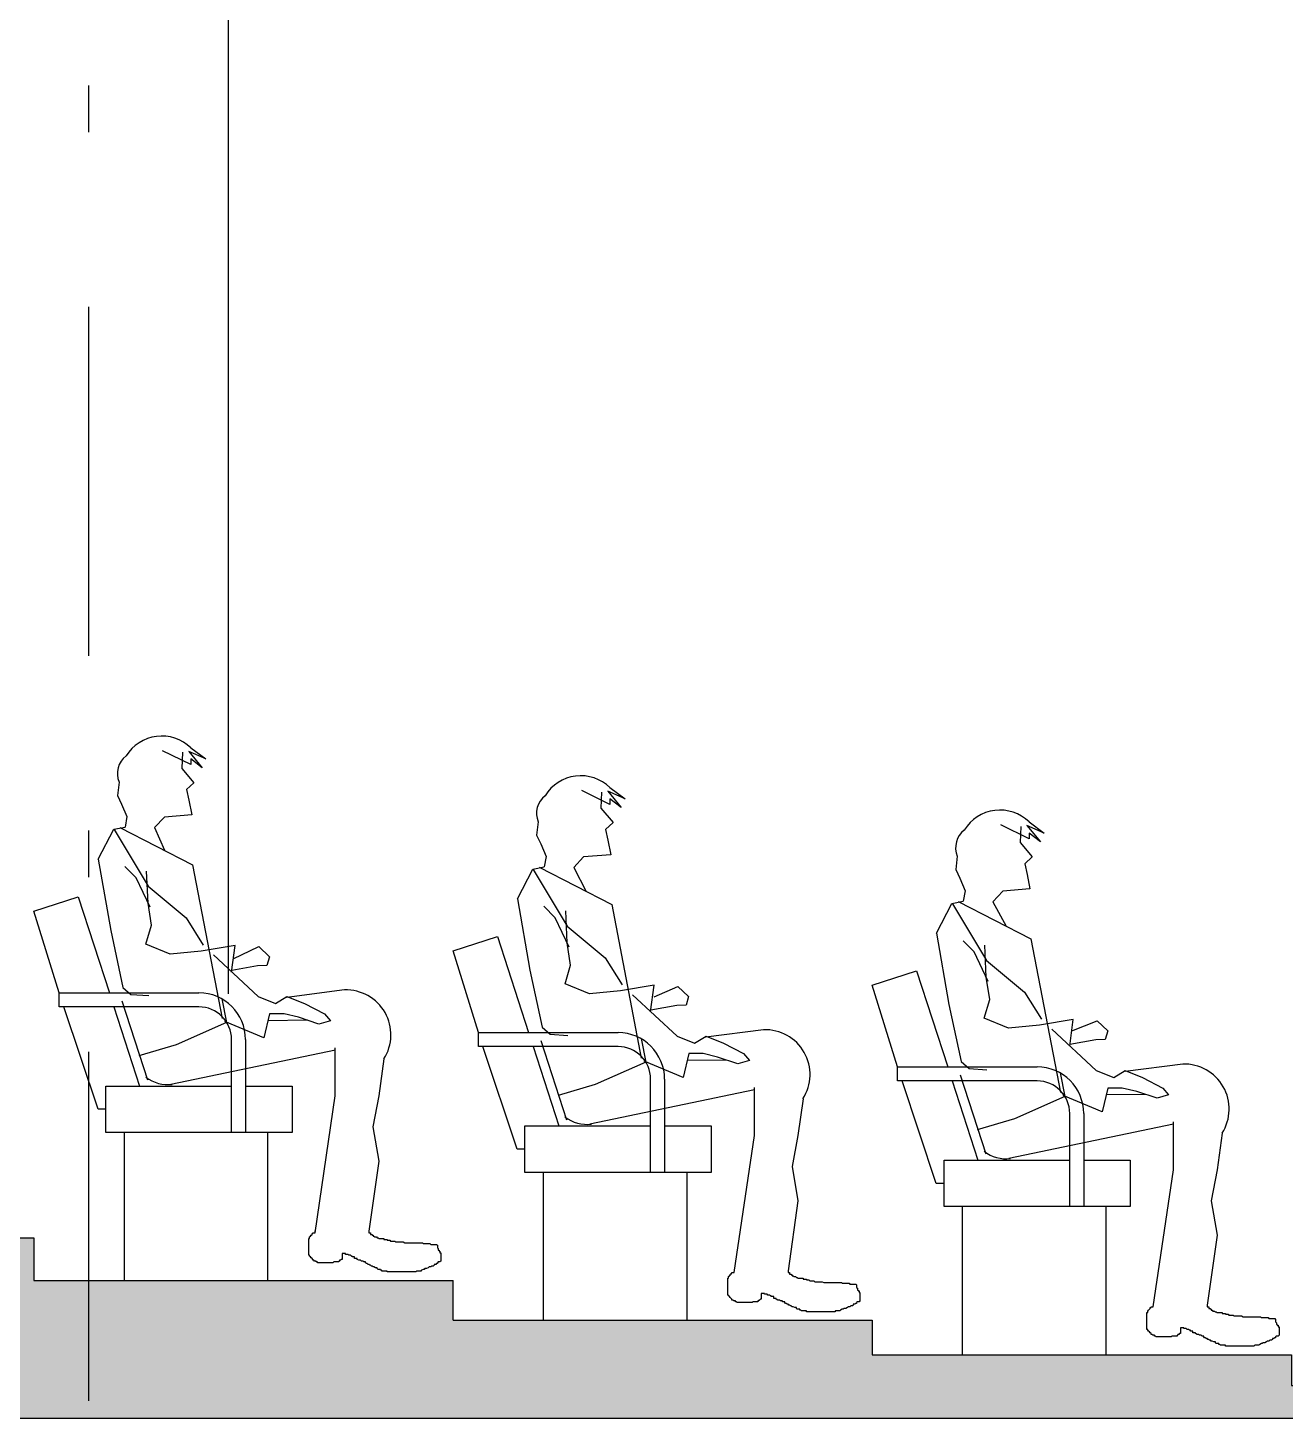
# Model space of a CAD drawing. Extents: x -14 to 107, y -33 to 53.
# Drawn here: x 49.204 to 51.904, y -23.252 to -20.266 of the extents above; entities that cross this region are included whole.
import ezdxf

# ---------------------------------------------------------------- set-up
doc = ezdxf.new("R2010")
doc.units = 0
doc.header["$LTSCALE"] = 1.5
doc.header["$MEASUREMENT"] = 0
doc.linetypes.add('DASHDOT', pattern=[1, 0.5, -0.25, 0, -0.25])
for name, color, linetype in [('A-ESTRUTURA', 4, 'CONTINUOUS'), ('A-MOBILIA', 1, 'CONTINUOUS'), ('EIXOS', 7, 'DASHDOT'), ('HACHURA1', 1, 'CONTINUOUS'), ('N-LNHVISTA', 2, 'CONTINUOUS'), ('P-PESSOA', 7, 'CONTINUOUS'), ('VISTA-PILAR', 1, 'CONTINUOUS')]:
    doc.layers.add(name, color=color, linetype=linetype)

msp = doc.modelspace()

# ---------------------------------------------------------------- hatches: boundary and pattern name
at = {"layer": 'HACHURA1'}
h = msp.add_hatch(dxfattribs=at)
h.set_pattern_fill('AR-SAND', scale=0.003, angle=45, style=0)
h.set_pattern_definition([(82.5, (7.37518, -43.08307), (-0.1072144, 0.10042605), [0, -0.115824, 0, -0.12954, 0, -0.123825]), (52.5, (7.37518, -43.08307), (-0.0567033, 0.24741986), [0, -0.062484, 0, -0.104394, 0, -0.040005]), (12.5, (7.3089, -43.14935), (0.16748995, 0.1680997), [0, -0.0381, 0, -0.13716, 0, -0.17907]), (2.5, (7.3089, -43.14935), (0.1146843, 0.2092652), [0, -0.01905, 0, -0.089916, 0, -0.10287])])
h.paths.add_polyline_path([(48.7198, -23.2524), (48.7198, -22.8649), (48.3171, -22.8649), (48.3171, -22.7639), (47.4171, -22.7639), (47.4171, -22.6571), (46.7198, -22.6571), (46.7198, -23.2524)])
h.paths.add_polyline_path([(49.3341, -23.2524), (49.3341, -22.9568), (49.2171, -22.9568), (49.2171, -22.8649), (48.7198, -22.8649), (48.7198, -23.2524)])
h.paths.add_polyline_path([(49.3341, -22.9568), (49.3341, -23.2524), (50.7198, -23.2524), (50.7198, -23.0422), (50.1171, -23.0422), (50.1171, -22.9568)])
h.paths.add_polyline_path([(51.0171, -23.116), (51.0171, -23.0422), (50.7198, -23.0422), (50.7198, -23.2524), (52.7198, -23.2524), (52.7198, -23.1824), (51.9171, -23.1824), (51.9171, -23.116)])
h.paths.add_polyline_path([(52.7198, -23.2524), (53.7171, -23.2524), (53.7171, -23.2335), (52.8171, -23.2335), (52.8171, -23.1824), (52.7198, -23.1824)])

# ---------------------------------------------------------------- linework, layer by layer
at = {"layer": 'A-ESTRUTURA'}
for p, q in [((43.1963, -23.2524), (55.502, -23.2524)), ((50.5199, -23.2524), (54.9199, -23.2524))]:
    msp.add_line(p, q, dxfattribs=at)
at = {"layer": 'A-MOBILIA'}
for p, q in [((49.2171, -22.1633), (49.3123, -22.1325)), ((49.3123, -22.1325), (49.3792, -22.339)), ((49.2713, -22.339), (49.2171, -22.1633)), ((50.1171, -22.2487), (50.2123, -22.2179)), ((50.2123, -22.2179), (50.2792, -22.4244)), ((50.1713, -22.4244), (50.1171, -22.2487)), ((51.0171, -22.3225), (51.1123, -22.2917)), ((51.1123, -22.2917), (51.1792, -22.4981)), ((51.0713, -22.4981), (51.0171, -22.3225)), ((49.2713, -22.369), (49.2713, -22.339)), ((49.2713, -22.339), (49.5713, -22.339)), ((49.5713, -22.369), (49.2713, -22.369)), ((49.3546, -22.589), (49.2813, -22.369)), ((49.6413, -22.639), (49.6413, -22.439)), ((49.6713, -22.439), (49.6713, -22.639)), ((50.1713, -22.4544), (50.1713, -22.4244)), ((50.1713, -22.4244), (50.4713, -22.4244)), ((50.4713, -22.4544), (50.1713, -22.4544)), ((50.2546, -22.6744), (50.1813, -22.4544)), ((51.0713, -22.5281), (51.0713, -22.4981)), ((51.0713, -22.4981), (51.3713, -22.4981)), ((49.3713, -22.539), (49.6413, -22.539)), ((49.3713, -22.639), (49.3713, -22.539)), ((49.6713, -22.539), (49.7713, -22.539)), ((49.7713, -22.539), (49.7713, -22.639)), ((50.5413, -22.7244), (50.5413, -22.5244)), ((50.5713, -22.5244), (50.5713, -22.7244)), ((51.3713, -22.5281), (51.0713, -22.5281)), ((51.1546, -22.7481), (51.0813, -22.5281)), ((49.3713, -22.589), (49.3546, -22.589)), ((51.4413, -22.7981), (51.4413, -22.5981)), ((51.4713, -22.5981), (51.4713, -22.7981)), ((50.2713, -22.6244), (50.5413, -22.6244)), ((50.2713, -22.7244), (50.2713, -22.6244)), ((50.5713, -22.6244), (50.6713, -22.6244)), ((50.6713, -22.6244), (50.6713, -22.7244)), ((49.7713, -22.639), (49.3713, -22.639)), ((49.4106, -22.639), (49.4106, -22.9568)), ((49.7188, -22.639), (49.7188, -22.9568)), ((50.2713, -22.6744), (50.2546, -22.6744)), ((51.1713, -22.6981), (51.4413, -22.6981)), ((51.1713, -22.7981), (51.1713, -22.6981)), ((51.4713, -22.6981), (51.5713, -22.6981)), ((51.5713, -22.6981), (51.5713, -22.7981)), ((50.6713, -22.7244), (50.2713, -22.7244)), ((50.3106, -22.7244), (50.3106, -23.0422)), ((50.6188, -22.7244), (50.6188, -23.0422)), ((51.1713, -22.7481), (51.1546, -22.7481)), ((51.5713, -22.7981), (51.1713, -22.7981)), ((51.2106, -22.7981), (51.2106, -23.116)), ((51.5188, -22.7981), (51.5188, -23.116))]:
    msp.add_line(p, q, dxfattribs=at)
at = {"layer": 'A-MOBILIA', "extrusion": (5.54832e-28, 1, 0)}
for p, q in [((49.4058, -22.3559), (49.4609, -22.5259)), ((49.3889, -22.369), (49.444, -22.539)), ((50.3058, -22.4413), (50.3609, -22.6113)), ((50.2889, -22.4544), (50.344, -22.6244)), ((51.1889, -22.5281), (51.244, -22.6981)), ((51.2058, -22.515), (51.2609, -22.685))]:
    msp.add_line(p, q, dxfattribs=at)
at = {"layer": 'A-MOBILIA'}
for centre, radius in [((49.5713, -22.439), 0.1), ((49.5713, -22.439), 0.07), ((50.4713, -22.5244), 0.1), ((50.4713, -22.5244), 0.07), ((51.3713, -22.5981), 0.1), ((51.3713, -22.5981), 0.07)]:
    msp.add_arc(centre, radius, 0, 90, dxfattribs=at)
at = {"layer": 'EIXOS'}
msp.add_line((49.3341, -1.6654), (49.3341, -27.2766), dxfattribs=at)
at = {"layer": 'N-LNHVISTA'}
for p, q in [((48.3171, -22.8649), (49.2171, -22.8649)), ((49.2171, -22.8649), (49.2171, -22.9568)), ((49.2171, -22.9568), (50.1171, -22.9568)), ((50.1171, -23.0422), (50.1171, -22.9568)), ((50.1171, -23.0422), (51.0171, -23.0422)), ((51.0171, -23.0422), (51.0171, -23.116)), ((51.0171, -23.0422), (51.0171, -23.116))]:
    msp.add_line(p, q, dxfattribs=at)
msp.add_lwpolyline([(51.0171, -23.116), (51.9171, -23.116), (51.9171, -23.1824), (52.8171, -23.1824), (52.8171, -23.2335), (53.7171, -23.2335), (53.7171, -23.2524)], dxfattribs=at)
at = {"layer": 'P-PESSOA'}
for p, q in [((49.5538, -21.8488), (49.4932, -21.8192)), ((49.5864, -21.8366), (49.5493, -21.8207)), ((49.5493, -21.8207), (49.5781, -21.8556)), ((49.5538, -21.8128), (49.5864, -21.8366)), ((49.5781, -21.8556), (49.5538, -21.8366)), ((49.5538, -21.8366), (49.5538, -21.8488)), ((50.4538, -21.9342), (50.3932, -21.9046)), ((50.4864, -21.922), (50.4493, -21.9061)), ((50.4493, -21.9061), (50.4781, -21.941)), ((50.4538, -21.8982), (50.4864, -21.922)), ((49.5495, -21.9253), (49.5559, -21.9568)), ((50.4781, -21.941), (50.4538, -21.922)), ((50.4538, -21.922), (50.4538, -21.9342)), ((49.4166, -21.9605), (49.4127, -21.9828)), ((49.5559, -21.9568), (49.4973, -21.9616)), ((51.3538, -21.972), (51.3864, -21.9958)), ((49.3553, -22.0516), (49.3883, -21.9876)), ((49.3883, -21.9876), (49.4127, -21.9828)), ((49.4017, -21.9837), (49.5577, -22.064)), ((49.4762, -21.984), (49.4972, -22.0328)), ((51.3538, -22.0079), (51.2932, -21.9784)), ((51.3864, -21.9958), (51.3493, -21.9799)), ((51.3493, -21.9799), (51.3781, -22.0148)), ((51.3781, -22.0148), (51.3538, -21.9958)), ((51.3538, -21.9958), (51.3538, -22.0079)), ((50.4495, -22.0107), (50.4559, -22.0422)), ((49.5577, -22.064), (49.6212, -22.3937)), ((50.3166, -22.0459), (50.3127, -22.0682)), ((50.4559, -22.0422), (50.3973, -22.047)), ((50.2553, -22.137), (50.2883, -22.073)), ((50.2883, -22.073), (50.3127, -22.0682)), ((50.3017, -22.0691), (50.4577, -22.1494)), ((50.3762, -22.0694), (50.403, -22.1212)), ((51.3495, -22.0845), (51.3559, -22.1159)), ((51.2166, -22.1197), (51.2127, -22.1419)), ((51.3559, -22.1159), (51.2973, -22.1208)), ((50.4577, -22.1494), (50.5212, -22.4791)), ((51.1553, -22.2107), (51.1883, -22.1468)), ((51.1883, -22.1468), (51.2127, -22.1419)), ((51.2017, -22.1428), (51.3577, -22.2232)), ((51.2762, -22.1432), (51.3049, -22.196)), ((51.3577, -22.2232), (51.4212, -22.5529)), ((49.884, -22.3327), (49.76, -22.3486)), ((49.6208, -22.3515), (49.6307, -22.4026)), ((49.8042, -22.3978), (49.7196, -22.399)), ((50.784, -22.4181), (50.66, -22.434)), ((50.5208, -22.4369), (50.5307, -22.488)), ((49.8644, -22.4619), (49.5108, -22.5358)), ((50.7042, -22.4832), (50.6196, -22.4844)), ((51.4208, -22.5106), (51.4307, -22.5618)), ((51.684, -22.4919), (51.56, -22.5078)), ((50.7644, -22.5473), (50.4108, -22.6212)), ((51.6042, -22.557), (51.5196, -22.5582)), ((51.6644, -22.6211), (51.3108, -22.6949))]:
    msp.add_line(p, q, dxfattribs=at)
at = {"layer": 'P-PESSOA', "linetype": 'CONTINUOUS'}
for p, q in [((49.5359, -21.8223), (49.5345, -21.8568)), ((49.5345, -21.8568), (49.5605, -21.8879)), ((49.5605, -21.8879), (49.5446, -21.9025)), ((49.5446, -21.9025), (49.5496, -21.9255)), ((50.4359, -21.9077), (50.4345, -21.9422)), ((50.4345, -21.9422), (50.4605, -21.9733)), ((49.4973, -21.9616), (49.4762, -21.984)), ((50.4605, -21.9733), (50.4446, -21.9879)), ((50.4446, -21.9879), (50.4496, -22.0109)), ((51.3359, -21.9815), (51.3345, -22.016)), ((51.3345, -22.016), (51.3605, -22.047)), ((49.3553, -22.0516), (49.3818, -22.2051)), ((50.3973, -22.047), (50.3762, -22.0694)), ((51.3605, -22.047), (51.3446, -22.0617)), ((51.3446, -22.0617), (51.3496, -22.0847)), ((49.4362, -22.0921), (49.4122, -22.0677)), ((49.4664, -22.1552), (49.4362, -22.0921)), ((49.4621, -22.146), (49.4591, -22.0773)), ((51.2973, -22.1208), (51.2762, -22.1432)), ((49.4695, -22.1939), (49.4621, -22.146)), ((50.2553, -22.137), (50.2818, -22.2905)), ((50.3362, -22.1775), (50.3122, -22.1531)), ((50.3664, -22.2406), (50.3362, -22.1775)), ((50.3621, -22.2314), (50.3591, -22.1627)), ((49.3818, -22.2051), (49.4081, -22.3274)), ((49.4575, -22.2343), (49.4695, -22.1939)), ((51.1553, -22.2107), (51.1818, -22.3643)), ((49.5098, -22.256), (49.4575, -22.2343)), ((49.6488, -22.2372), (49.5763, -22.2493)), ((49.6413, -22.2945), (49.6488, -22.2372)), ((50.3695, -22.2793), (50.3621, -22.2314)), ((51.2362, -22.2512), (51.2122, -22.2269)), ((51.2621, -22.3051), (51.2591, -22.2365)), ((49.5763, -22.2493), (49.5098, -22.256)), ((51.2664, -22.3144), (51.2362, -22.2512)), ((50.2818, -22.2905), (50.3081, -22.4128)), ((50.3575, -22.3197), (50.3695, -22.2793)), ((49.4081, -22.3274), (49.4252, -22.3425)), ((50.4098, -22.3414), (50.3575, -22.3197)), ((50.5488, -22.3226), (50.4763, -22.3347)), ((50.5413, -22.3799), (50.5488, -22.3226)), ((51.2695, -22.353), (51.2621, -22.3051)), ((49.4252, -22.3425), (49.4635, -22.3448)), ((50.4763, -22.3347), (50.4098, -22.3414)), ((51.1818, -22.3643), (51.2081, -22.4865)), ((51.2575, -22.3934), (51.2695, -22.353)), ((51.3098, -22.4151), (51.2575, -22.3934)), ((49.6307, -22.4026), (49.5225, -22.4503)), ((50.3081, -22.4128), (50.3252, -22.4279)), ((51.3763, -22.4085), (51.3098, -22.4151)), ((51.4488, -22.3963), (51.3763, -22.4085)), ((51.4413, -22.4536), (51.4488, -22.3963)), ((49.5225, -22.4503), (49.4424, -22.474)), ((50.3252, -22.4279), (50.3635, -22.4302)), ((49.8642, -22.5602), (49.8642, -22.4568)), ((49.9685, -22.481), (49.9575, -22.5602)), ((50.5307, -22.488), (50.4225, -22.5357)), ((51.2081, -22.4865), (51.2252, -22.5017)), ((51.2252, -22.5017), (51.2635, -22.504)), ((50.4225, -22.5357), (50.3424, -22.5594)), ((50.7642, -22.6456), (50.7642, -22.5422)), ((49.8207, -22.854), (49.8642, -22.5602)), ((49.9575, -22.5602), (49.9449, -22.6266)), ((50.8685, -22.5664), (50.8575, -22.6456)), ((51.4307, -22.5618), (51.3225, -22.6094)), ((49.9449, -22.6266), (49.9575, -22.7004)), ((51.3225, -22.6094), (51.2424, -22.6332)), ((51.6642, -22.7193), (51.6642, -22.6159)), ((50.7207, -22.9394), (50.7642, -22.6456)), ((50.8575, -22.6456), (50.8449, -22.712)), ((51.7685, -22.6402), (51.7575, -22.7193)), ((49.9575, -22.7004), (49.9363, -22.8507)), ((50.8449, -22.712), (50.8575, -22.7858)), ((51.6207, -23.0132), (51.6642, -22.7193)), ((51.7575, -22.7193), (51.7449, -22.7858)), ((50.8575, -22.7858), (50.8363, -22.9361)), ((51.7449, -22.7858), (51.7575, -22.8596)), ((49.807, -22.9025), (49.807, -22.8666)), ((49.807, -22.8666), (49.8088, -22.8666)), ((49.8088, -22.863), (49.8106, -22.8612)), ((49.8088, -22.8666), (49.8088, -22.863)), ((49.8106, -22.8612), (49.8124, -22.8594)), ((49.8124, -22.8594), (49.8142, -22.8576)), ((49.8142, -22.8576), (49.8142, -22.8558)), ((49.8142, -22.8558), (49.816, -22.8558)), ((49.816, -22.8558), (49.816, -22.854)), ((49.816, -22.854), (49.8207, -22.854)), ((49.8196, -22.8504), (49.8214, -22.8504)), ((49.9363, -22.8507), (49.9363, -22.854)), ((49.9363, -22.854), (49.9398, -22.854)), ((49.9398, -22.854), (49.9398, -22.8576)), ((49.9398, -22.8576), (49.9434, -22.8576)), ((49.9434, -22.8576), (49.9434, -22.8594)), ((49.9434, -22.8594), (49.9452, -22.8594)), ((49.9452, -22.8594), (49.9452, -22.8612)), ((49.9452, -22.8612), (49.947, -22.8612)), ((49.947, -22.8612), (49.9488, -22.863)), ((49.9488, -22.863), (49.9524, -22.863)), ((49.9524, -22.863), (49.9542, -22.8648)), ((49.9542, -22.8648), (49.956, -22.8648)), ((49.956, -22.8648), (49.9578, -22.8666)), ((49.9578, -22.8666), (49.9686, -22.8666)), ((49.9686, -22.8666), (49.9686, -22.8684)), ((49.9686, -22.8684), (49.9757, -22.8684)), ((49.9757, -22.8684), (49.9757, -22.8702)), ((49.9757, -22.8702), (49.9811, -22.8702)), ((49.9811, -22.8702), (49.9829, -22.872)), ((49.9829, -22.872), (49.9919, -22.872)), ((49.9919, -22.872), (49.9937, -22.8738)), ((51.7575, -22.8596), (51.7363, -23.0098)), ((49.886, -22.8989), (49.8788, -22.8989)), ((49.8788, -22.8989), (49.8788, -22.9114)), ((49.886, -22.9007), (49.886, -22.8989)), ((49.8914, -22.9007), (49.886, -22.9007)), ((49.8932, -22.9025), (49.8914, -22.9007)), ((49.9937, -22.8738), (50.0098, -22.8738)), ((50.0098, -22.8738), (50.0134, -22.8756)), ((50.0134, -22.8756), (50.0511, -22.8756)), ((50.0511, -22.8756), (50.0529, -22.8773)), ((50.0529, -22.8773), (50.0673, -22.8773)), ((50.0673, -22.8773), (50.0691, -22.8791)), ((50.0691, -22.8791), (50.0816, -22.8791)), ((50.0816, -22.8791), (50.0834, -22.8809)), ((50.0834, -22.8809), (50.0834, -22.8863)), ((50.0834, -22.8863), (50.0852, -22.8881)), ((50.0852, -22.8881), (50.0852, -22.8917)), ((50.0852, -22.8917), (50.087, -22.8917)), ((50.087, -22.8917), (50.087, -22.8935)), ((50.087, -22.8935), (50.0888, -22.8935)), ((50.0888, -22.8935), (50.0888, -22.8971)), ((50.0888, -22.8971), (50.0906, -22.8971)), ((50.0906, -22.8971), (50.0906, -22.915)), ((49.8088, -22.9025), (49.807, -22.9025)), ((49.8088, -22.9043), (49.8088, -22.9025)), ((49.8106, -22.906), (49.8088, -22.9043)), ((49.8124, -22.9078), (49.8106, -22.906)), ((49.8142, -22.9096), (49.8124, -22.9078)), ((49.816, -22.9114), (49.8142, -22.9096)), ((49.816, -22.9132), (49.816, -22.9114)), ((49.8178, -22.9132), (49.816, -22.9132)), ((49.8196, -22.915), (49.8178, -22.9132)), ((49.8232, -22.915), (49.8196, -22.915)), ((49.8232, -22.9168), (49.8232, -22.915)), ((49.825, -22.9168), (49.8232, -22.9168)), ((49.8268, -22.9186), (49.825, -22.9168)), ((49.8591, -22.9186), (49.8268, -22.9186)), ((49.8609, -22.9168), (49.8591, -22.9186)), ((49.8716, -22.9168), (49.8609, -22.9168)), ((49.8734, -22.915), (49.8716, -22.915)), ((49.8716, -22.915), (49.8716, -22.9168)), ((49.8752, -22.9132), (49.8734, -22.9132)), ((49.8734, -22.9132), (49.8734, -22.915)), ((49.877, -22.9114), (49.8752, -22.9132)), ((49.8788, -22.9114), (49.877, -22.9114)), ((49.8968, -22.9025), (49.8932, -22.9025)), ((49.8986, -22.9043), (49.8968, -22.9025)), ((49.9004, -22.9043), (49.8986, -22.9043)), ((49.9004, -22.906), (49.9004, -22.9043)), ((49.9057, -22.906), (49.9004, -22.906)), ((49.9057, -22.9096), (49.9057, -22.906)), ((49.9111, -22.9096), (49.9057, -22.9096)), ((49.9111, -22.9114), (49.9111, -22.9096)), ((49.9147, -22.9132), (49.9111, -22.9114)), ((49.9183, -22.9132), (49.9147, -22.9132)), ((49.9201, -22.915), (49.9183, -22.9132)), ((49.9237, -22.915), (49.9201, -22.915)), ((49.9255, -22.9168), (49.9237, -22.915)), ((49.9291, -22.9168), (49.9255, -22.9168)), ((49.9291, -22.9186), (49.9291, -22.9168)), ((49.9309, -22.9204), (49.9291, -22.9186)), ((49.9327, -22.9204), (49.9309, -22.9204)), ((49.9345, -22.9222), (49.9327, -22.9204)), ((49.9363, -22.9222), (49.9345, -22.9222)), ((49.9381, -22.924), (49.9363, -22.9222)), ((49.9398, -22.924), (49.9381, -22.924)), ((49.9416, -22.9258), (49.9398, -22.924)), ((49.9434, -22.9258), (49.9416, -22.9258)), ((49.9452, -22.9276), (49.9434, -22.9258)), ((49.947, -22.9276), (49.9452, -22.9276)), ((49.9506, -22.9294), (49.947, -22.9276)), ((49.9542, -22.9294), (49.9506, -22.9294)), ((49.9542, -22.9312), (49.9542, -22.9294)), ((49.956, -22.933), (49.9542, -22.9312)), ((50.0565, -22.9312), (50.0547, -22.933)), ((50.0601, -22.9312), (50.0565, -22.9312)), ((50.0637, -22.9294), (50.0601, -22.9312)), ((50.0655, -22.9276), (50.0637, -22.9294)), ((50.0691, -22.9276), (50.0655, -22.9276)), ((50.0709, -22.9258), (50.0691, -22.9276)), ((50.0745, -22.9258), (50.0709, -22.9258)), ((50.0763, -22.924), (50.0745, -22.9258)), ((50.0798, -22.9222), (50.0763, -22.9222)), ((50.0763, -22.9222), (50.0763, -22.924)), ((50.0816, -22.9204), (50.0798, -22.9222)), ((50.0834, -22.9204), (50.0816, -22.9204)), ((50.0852, -22.9168), (50.0834, -22.9186)), ((50.0834, -22.9186), (50.0834, -22.9204)), ((50.0888, -22.9168), (50.0852, -22.9168)), ((50.0906, -22.915), (50.0888, -22.9168)), ((49.9614, -22.933), (49.956, -22.933)), ((49.9614, -22.9347), (49.9614, -22.933)), ((49.9632, -22.9347), (49.9614, -22.9347)), ((49.965, -22.9365), (49.9632, -22.9347)), ((49.9757, -22.9365), (49.965, -22.9365)), ((49.9757, -22.9383), (49.9757, -22.9365)), ((50.0368, -22.9383), (49.9757, -22.9383)), ((50.0386, -22.9365), (50.0368, -22.9383)), ((50.0475, -22.9365), (50.0386, -22.9365)), ((50.0493, -22.9347), (50.0475, -22.9365)), ((50.0529, -22.933), (50.0493, -22.9347)), ((50.0547, -22.933), (50.0529, -22.933)), ((50.707, -22.9879), (50.707, -22.952)), ((50.707, -22.952), (50.7088, -22.952)), ((50.7088, -22.9484), (50.7106, -22.9466)), ((50.7088, -22.952), (50.7088, -22.9484)), ((50.7106, -22.9466), (50.7124, -22.9448)), ((50.7124, -22.9448), (50.7142, -22.943)), ((50.7142, -22.943), (50.7142, -22.9412)), ((50.7142, -22.9412), (50.716, -22.9412)), ((50.716, -22.9412), (50.716, -22.9394)), ((50.716, -22.9394), (50.7207, -22.9394)), ((50.7196, -22.9358), (50.7214, -22.9358)), ((50.8363, -22.9361), (50.8363, -22.9394)), ((50.8363, -22.9394), (50.8398, -22.9394)), ((50.8398, -22.9394), (50.8398, -22.943)), ((50.8398, -22.943), (50.8434, -22.943)), ((50.8434, -22.943), (50.8434, -22.9448)), ((50.8434, -22.9448), (50.8452, -22.9448)), ((50.8452, -22.9448), (50.8452, -22.9466)), ((50.8452, -22.9466), (50.847, -22.9466)), ((50.847, -22.9466), (50.8488, -22.9484)), ((50.8488, -22.9484), (50.8524, -22.9484)), ((50.8524, -22.9484), (50.8542, -22.9502)), ((50.8542, -22.9502), (50.856, -22.9502)), ((50.856, -22.9502), (50.8578, -22.952)), ((50.8578, -22.952), (50.8686, -22.952)), ((50.8686, -22.952), (50.8686, -22.9538)), ((50.8686, -22.9538), (50.8757, -22.9538)), ((50.8757, -22.9538), (50.8757, -22.9556)), ((50.8757, -22.9556), (50.8811, -22.9556)), ((50.8811, -22.9556), (50.8829, -22.9574)), ((50.8829, -22.9574), (50.8919, -22.9574)), ((50.8919, -22.9574), (50.8937, -22.9592)), ((50.8937, -22.9592), (50.9098, -22.9592)), ((50.9098, -22.9592), (50.9134, -22.961)), ((50.9134, -22.961), (50.9511, -22.961)), ((50.9511, -22.961), (50.9529, -22.9627)), ((50.7088, -22.9879), (50.707, -22.9879)), ((50.7088, -22.9897), (50.7088, -22.9879)), ((50.7106, -22.9914), (50.7088, -22.9897)), ((50.7124, -22.9932), (50.7106, -22.9914)), ((50.786, -22.9843), (50.7788, -22.9843)), ((50.7788, -22.9843), (50.7788, -22.9968)), ((50.786, -22.9861), (50.786, -22.9843)), ((50.7914, -22.9861), (50.786, -22.9861)), ((50.7932, -22.9879), (50.7914, -22.9861)), ((50.7968, -22.9879), (50.7932, -22.9879)), ((50.7986, -22.9897), (50.7968, -22.9879)), ((50.8004, -22.9897), (50.7986, -22.9897)), ((50.8004, -22.9914), (50.8004, -22.9897)), ((50.8057, -22.9914), (50.8004, -22.9914)), ((50.8057, -22.995), (50.8057, -22.9914)), ((50.9529, -22.9627), (50.9673, -22.9627)), ((50.9673, -22.9627), (50.9691, -22.9645)), ((50.9691, -22.9645), (50.9816, -22.9645)), ((50.9816, -22.9645), (50.9834, -22.9663)), ((50.9834, -22.9663), (50.9834, -22.9717)), ((50.9834, -22.9717), (50.9852, -22.9735)), ((50.9852, -22.9735), (50.9852, -22.9771)), ((50.9852, -22.9771), (50.987, -22.9771)), ((50.987, -22.9771), (50.987, -22.9789)), ((50.987, -22.9789), (50.9888, -22.9789)), ((50.9888, -22.9789), (50.9888, -22.9825)), ((50.9888, -22.9825), (50.9906, -22.9825)), ((50.9906, -22.9825), (50.9906, -23.0004)), ((50.7142, -22.995), (50.7124, -22.9932)), ((50.716, -22.9968), (50.7142, -22.995)), ((50.716, -22.9986), (50.716, -22.9968)), ((50.7178, -22.9986), (50.716, -22.9986)), ((50.7196, -23.0004), (50.7178, -22.9986)), ((50.7232, -23.0004), (50.7196, -23.0004)), ((50.7232, -23.0022), (50.7232, -23.0004)), ((50.725, -23.0022), (50.7232, -23.0022)), ((50.7268, -23.004), (50.725, -23.0022)), ((50.7591, -23.004), (50.7268, -23.004)), ((50.7609, -23.0022), (50.7591, -23.004)), ((50.7716, -23.0022), (50.7609, -23.0022)), ((50.7734, -23.0004), (50.7716, -23.0004)), ((50.7716, -23.0004), (50.7716, -23.0022)), ((50.7752, -22.9986), (50.7734, -22.9986)), ((50.7734, -22.9986), (50.7734, -23.0004)), ((50.777, -22.9968), (50.7752, -22.9986)), ((50.7788, -22.9968), (50.777, -22.9968)), ((50.8111, -22.995), (50.8057, -22.995)), ((50.8111, -22.9968), (50.8111, -22.995)), ((50.8147, -22.9986), (50.8111, -22.9968)), ((50.8183, -22.9986), (50.8147, -22.9986)), ((50.8201, -23.0004), (50.8183, -22.9986)), ((50.8237, -23.0004), (50.8201, -23.0004)), ((50.8255, -23.0022), (50.8237, -23.0004)), ((50.8291, -23.0022), (50.8255, -23.0022)), ((50.8291, -23.004), (50.8291, -23.0022)), ((50.8309, -23.0058), (50.8291, -23.004)), ((50.8327, -23.0058), (50.8309, -23.0058)), ((50.8345, -23.0076), (50.8327, -23.0058)), ((50.8363, -23.0076), (50.8345, -23.0076)), ((50.8381, -23.0094), (50.8363, -23.0076)), ((50.8398, -23.0094), (50.8381, -23.0094)), ((50.8416, -23.0112), (50.8398, -23.0094)), ((50.8434, -23.0112), (50.8416, -23.0112)), ((50.8452, -23.013), (50.8434, -23.0112)), ((50.847, -23.013), (50.8452, -23.013)), ((50.8506, -23.0148), (50.847, -23.013)), ((50.8542, -23.0148), (50.8506, -23.0148)), ((50.8542, -23.0166), (50.8542, -23.0148)), ((50.856, -23.0184), (50.8542, -23.0166)), ((50.8614, -23.0184), (50.856, -23.0184)), ((50.8614, -23.0201), (50.8614, -23.0184)), ((50.8632, -23.0201), (50.8614, -23.0201)), ((50.865, -23.0219), (50.8632, -23.0201)), ((50.9493, -23.0201), (50.9475, -23.0219)), ((50.9529, -23.0184), (50.9493, -23.0201)), ((50.9547, -23.0184), (50.9529, -23.0184)), ((50.9565, -23.0166), (50.9547, -23.0184)), ((50.9601, -23.0166), (50.9565, -23.0166)), ((50.9637, -23.0148), (50.9601, -23.0166)), ((50.9655, -23.013), (50.9637, -23.0148)), ((50.9691, -23.013), (50.9655, -23.013)), ((50.9709, -23.0112), (50.9691, -23.013)), ((50.9745, -23.0112), (50.9709, -23.0112)), ((50.9763, -23.0094), (50.9745, -23.0112)), ((50.9798, -23.0076), (50.9763, -23.0076)), ((50.9763, -23.0076), (50.9763, -23.0094)), ((50.9816, -23.0058), (50.9798, -23.0076)), ((50.9834, -23.0058), (50.9816, -23.0058)), ((50.9852, -23.0022), (50.9834, -23.004)), ((50.9834, -23.004), (50.9834, -23.0058)), ((50.9888, -23.0022), (50.9852, -23.0022)), ((50.9906, -23.0004), (50.9888, -23.0022)), ((51.6088, -23.0222), (51.6106, -23.0204)), ((51.6106, -23.0204), (51.6124, -23.0186)), ((51.6124, -23.0186), (51.6142, -23.0168)), ((51.6142, -23.0168), (51.6142, -23.015)), ((51.6142, -23.015), (51.616, -23.015)), ((51.616, -23.015), (51.616, -23.0132)), ((51.616, -23.0132), (51.6207, -23.0132)), ((51.6196, -23.0096), (51.6214, -23.0096)), ((51.7363, -23.0098), (51.7363, -23.0132)), ((51.7363, -23.0132), (51.7398, -23.0132)), ((51.7398, -23.0132), (51.7398, -23.0168)), ((51.7398, -23.0168), (51.7434, -23.0168)), ((51.7434, -23.0168), (51.7434, -23.0186)), ((51.7434, -23.0186), (51.7452, -23.0186)), ((51.7452, -23.0186), (51.7452, -23.0204)), ((51.7452, -23.0204), (51.747, -23.0204)), ((51.747, -23.0204), (51.7488, -23.0222)), ((50.8757, -23.0219), (50.865, -23.0219)), ((50.8757, -23.0237), (50.8757, -23.0219)), ((50.9368, -23.0237), (50.8757, -23.0237)), ((50.9386, -23.0219), (50.9368, -23.0237)), ((50.9475, -23.0219), (50.9386, -23.0219)), ((51.607, -23.0616), (51.607, -23.0257)), ((51.607, -23.0257), (51.6088, -23.0257)), ((51.6088, -23.0257), (51.6088, -23.0222)), ((51.7488, -23.0222), (51.7524, -23.0222)), ((51.7524, -23.0222), (51.7542, -23.024)), ((51.7542, -23.024), (51.756, -23.024)), ((51.756, -23.024), (51.7578, -23.0257)), ((51.7578, -23.0257), (51.7686, -23.0257)), ((51.7686, -23.0257), (51.7686, -23.0275)), ((51.7686, -23.0275), (51.7757, -23.0275)), ((51.7757, -23.0275), (51.7757, -23.0293)), ((51.7757, -23.0293), (51.7811, -23.0293)), ((51.7811, -23.0293), (51.7829, -23.0311)), ((51.7829, -23.0311), (51.7919, -23.0311)), ((51.7919, -23.0311), (51.7937, -23.0329)), ((51.7937, -23.0329), (51.8098, -23.0329)), ((51.8098, -23.0329), (51.8134, -23.0347)), ((51.8134, -23.0347), (51.8511, -23.0347)), ((51.8511, -23.0347), (51.8529, -23.0365)), ((51.8529, -23.0365), (51.8673, -23.0365)), ((51.8673, -23.0365), (51.8691, -23.0383)), ((51.8691, -23.0383), (51.8816, -23.0383)), ((51.8816, -23.0383), (51.8834, -23.0401)), ((51.8834, -23.0401), (51.8834, -23.0455)), ((51.8834, -23.0455), (51.8852, -23.0473)), ((51.8852, -23.0473), (51.8852, -23.0509)), ((51.8852, -23.0509), (51.887, -23.0509)), ((51.887, -23.0509), (51.887, -23.0527)), ((51.6088, -23.0616), (51.607, -23.0616)), ((51.6088, -23.0634), (51.6088, -23.0616)), ((51.6106, -23.0652), (51.6088, -23.0634)), ((51.6124, -23.067), (51.6106, -23.0652)), ((51.6142, -23.0688), (51.6124, -23.067)), ((51.616, -23.0706), (51.6142, -23.0688)), ((51.616, -23.0724), (51.616, -23.0706)), ((51.6178, -23.0724), (51.616, -23.0724)), ((51.6196, -23.0742), (51.6178, -23.0724)), ((51.6232, -23.0742), (51.6196, -23.0742)), ((51.6232, -23.076), (51.6232, -23.0742)), ((51.625, -23.076), (51.6232, -23.076)), ((51.6268, -23.0778), (51.625, -23.076)), ((51.6591, -23.0778), (51.6268, -23.0778)), ((51.6609, -23.076), (51.6591, -23.0778)), ((51.6716, -23.076), (51.6609, -23.076)), ((51.6734, -23.0742), (51.6716, -23.0742)), ((51.6716, -23.0742), (51.6716, -23.076)), ((51.6752, -23.0724), (51.6734, -23.0724)), ((51.6734, -23.0724), (51.6734, -23.0742)), ((51.677, -23.0706), (51.6752, -23.0724)), ((51.6788, -23.0706), (51.677, -23.0706)), ((51.686, -23.058), (51.6788, -23.058)), ((51.6788, -23.058), (51.6788, -23.0706)), ((51.686, -23.0598), (51.686, -23.058)), ((51.6914, -23.0598), (51.686, -23.0598)), ((51.6932, -23.0616), (51.6914, -23.0598)), ((51.6968, -23.0616), (51.6932, -23.0616)), ((51.6986, -23.0634), (51.6968, -23.0616)), ((51.7004, -23.0634), (51.6986, -23.0634)), ((51.7004, -23.0652), (51.7004, -23.0634)), ((51.7057, -23.0652), (51.7004, -23.0652)), ((51.7057, -23.0688), (51.7057, -23.0652)), ((51.7111, -23.0688), (51.7057, -23.0688)), ((51.7111, -23.0706), (51.7111, -23.0688)), ((51.7147, -23.0724), (51.7111, -23.0706)), ((51.7183, -23.0724), (51.7147, -23.0724)), ((51.7201, -23.0742), (51.7183, -23.0724)), ((51.7237, -23.0742), (51.7201, -23.0742)), ((51.7255, -23.076), (51.7237, -23.0742)), ((51.7291, -23.076), (51.7255, -23.076)), ((51.7291, -23.0778), (51.7291, -23.076)), ((51.7309, -23.0796), (51.7291, -23.0778)), ((51.7327, -23.0796), (51.7309, -23.0796)), ((51.7345, -23.0814), (51.7327, -23.0796)), ((51.8816, -23.0796), (51.8798, -23.0814)), ((51.8834, -23.0796), (51.8816, -23.0796)), ((51.8852, -23.076), (51.8834, -23.0778)), ((51.8834, -23.0778), (51.8834, -23.0796)), ((51.8888, -23.076), (51.8852, -23.076)), ((51.887, -23.0527), (51.8888, -23.0527)), ((51.8888, -23.0527), (51.8888, -23.0562)), ((51.8888, -23.0562), (51.8906, -23.0562)), ((51.8906, -23.0742), (51.8888, -23.076)), ((51.8906, -23.0562), (51.8906, -23.0742)), ((51.7363, -23.0814), (51.7345, -23.0814)), ((51.7381, -23.0831), (51.7363, -23.0814)), ((51.7398, -23.0831), (51.7381, -23.0831)), ((51.7416, -23.0849), (51.7398, -23.0831)), ((51.7434, -23.0849), (51.7416, -23.0849)), ((51.7452, -23.0867), (51.7434, -23.0849)), ((51.747, -23.0867), (51.7452, -23.0867)), ((51.7506, -23.0885), (51.747, -23.0867)), ((51.7542, -23.0885), (51.7506, -23.0885)), ((51.7542, -23.0903), (51.7542, -23.0885)), ((51.756, -23.0921), (51.7542, -23.0903)), ((51.7614, -23.0921), (51.756, -23.0921)), ((51.7614, -23.0939), (51.7614, -23.0921)), ((51.7632, -23.0939), (51.7614, -23.0939)), ((51.765, -23.0957), (51.7632, -23.0939)), ((51.7757, -23.0957), (51.765, -23.0957)), ((51.7757, -23.0975), (51.7757, -23.0957)), ((51.8368, -23.0975), (51.7757, -23.0975)), ((51.8386, -23.0957), (51.8368, -23.0975)), ((51.8475, -23.0957), (51.8386, -23.0957)), ((51.8493, -23.0939), (51.8475, -23.0957)), ((51.8529, -23.0921), (51.8493, -23.0939)), ((51.8547, -23.0921), (51.8529, -23.0921)), ((51.8565, -23.0903), (51.8547, -23.0921)), ((51.8601, -23.0903), (51.8565, -23.0903)), ((51.8637, -23.0885), (51.8601, -23.0903)), ((51.8655, -23.0867), (51.8637, -23.0885)), ((51.8691, -23.0867), (51.8655, -23.0867)), ((51.8709, -23.0849), (51.8691, -23.0867)), ((51.8745, -23.0849), (51.8709, -23.0849)), ((51.8763, -23.0831), (51.8745, -23.0849)), ((51.8798, -23.0814), (51.8763, -23.0814)), ((51.8763, -23.0814), (51.8763, -23.0831))]:
    msp.add_line(p, q, dxfattribs=at)
for points in [[(49.3997, -21.8864), (49.3963, -21.915), (49.4052, -21.9335), (49.4166, -21.9605)], [(50.2997, -21.9718), (50.2963, -22.0004), (50.3052, -22.0189), (50.3166, -22.0459)], [(49.3892, -21.9885), (49.4622, -22.1102), (49.544, -22.178), (49.5804, -22.2364)], [(51.1997, -22.0455), (51.1963, -22.0742), (51.2052, -22.0927), (51.2166, -22.1197)], [(50.2892, -22.0739), (50.3622, -22.1956), (50.444, -22.2634), (50.4804, -22.3218)], [(51.1892, -22.1477), (51.2622, -22.2694), (51.344, -22.3372), (51.3804, -22.3956)], [(49.645, -22.2658), (49.6998, -22.2397), (49.7227, -22.2616), (49.7174, -22.2803), (49.6974, -22.281), (49.6417, -22.2907)], [(49.6027, -22.2576), (49.6983, -22.3469), (49.7357, -22.3618), (49.7603, -22.3469), (49.7977, -22.3618), (49.841, -22.3841), (49.8536, -22.3987), (49.8287, -22.406), (49.7851, -22.3914), (49.7541, -22.3841), (49.7232, -22.3841), (49.7109, -22.4356), (49.6272, -22.4002)], [(50.5486, -22.3474), (50.5998, -22.3251), (50.6227, -22.347), (50.6174, -22.3657), (50.5974, -22.3664), (50.5417, -22.3761)], [(50.5027, -22.343), (50.5983, -22.4323), (50.6357, -22.4472), (50.6603, -22.4323), (50.6977, -22.4472), (50.741, -22.4695), (50.7536, -22.4841), (50.7287, -22.4914), (50.6851, -22.4768), (50.6541, -22.4695), (50.6232, -22.4695), (50.6109, -22.521), (50.5272, -22.4856)], [(51.4027, -22.4167), (51.4983, -22.506), (51.5357, -22.521), (51.5603, -22.506), (51.5977, -22.521), (51.641, -22.5433), (51.6536, -22.5579), (51.6287, -22.5652), (51.5851, -22.5506), (51.5541, -22.5433), (51.5232, -22.5433), (51.5109, -22.5948), (51.4272, -22.5594)], [(51.4456, -22.4207), (51.4998, -22.3989), (51.5227, -22.4208), (51.5174, -22.4394), (51.4974, -22.4402), (51.4417, -22.4499)]]:
    msp.add_lwpolyline(points, dxfattribs=at)
at = {"layer": 'P-PESSOA'}
for centre, radius, start, end in [((49.4913, -21.8771), 0.0897, 45.7873, 148.4559), ((49.4438, -21.8681), 0.0477, 127.3399, 202.5127), ((50.3913, -21.9625), 0.0897, 45.7873, 148.4559), ((50.3438, -21.9535), 0.0477, 127.3399, 202.5127), ((51.2913, -22.0362), 0.0897, 45.7873, 148.4559), ((51.2438, -22.0273), 0.0477, 127.3399, 202.5127), ((49.8872, -22.4291), 0.0964, 327.4435, 91.889), ((50.7872, -22.5145), 0.0964, 327.4435, 91.889), ((51.6872, -22.5883), 0.0964, 327.4435, 91.889), ((49.5048, -22.4578), 0.0783, 232.6566, 276.7974), ((49.4572, -22.414), 0.133, 293.608, 293.7502), ((50.4048, -22.5432), 0.0783, 232.6566, 276.7974), ((50.3572, -22.4994), 0.133, 293.608, 293.7502), ((51.3048, -22.617), 0.0783, 232.6566, 276.7974), ((51.2572, -22.5732), 0.133, 293.608, 293.7502)]:
    msp.add_arc(centre, radius, start, end, dxfattribs=at)
at = {"layer": 'VISTA-PILAR'}
msp.add_line((49.6341, -19.4695), (49.6341, -22.3409), dxfattribs=at)

doc.saveas('drawing.dxf')
